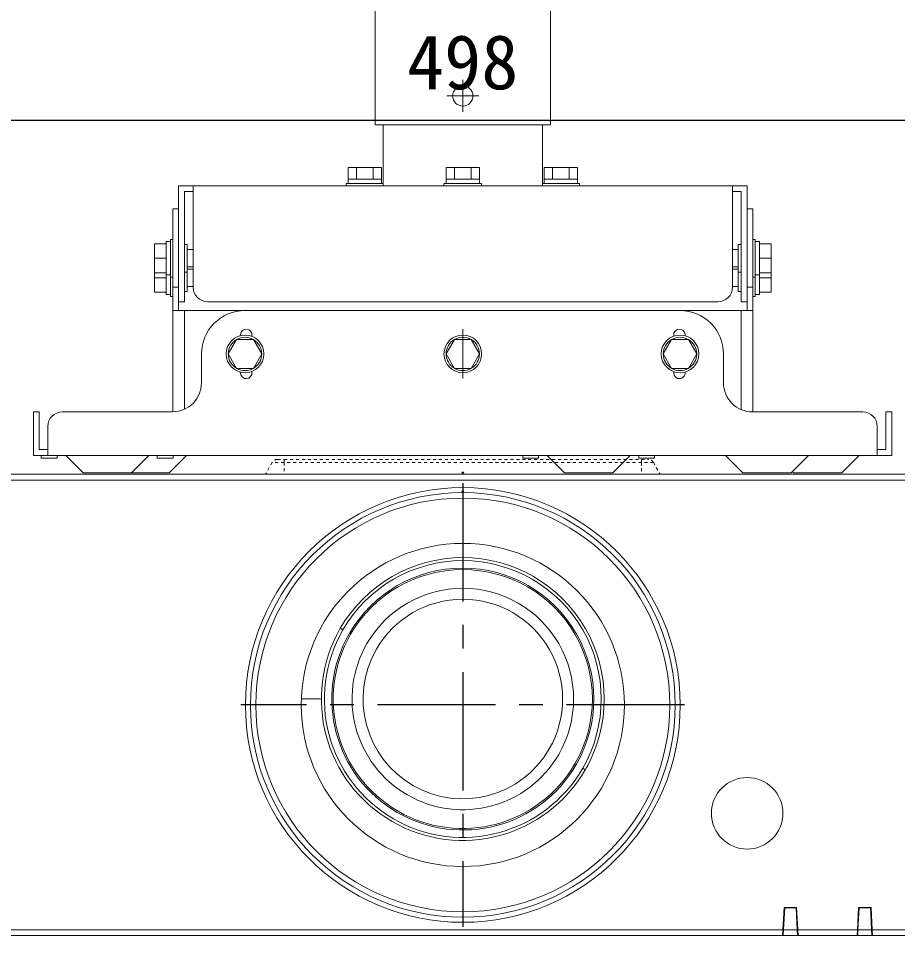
# Model space of a CAD drawing. Units: millimetres, scale not verified. Extents: x -63 to 62, y -57 to 57.
# Drawn here: x -40.56 to -11.03, y -0.45 to 30.36 of the extents above; entities that cross this region are included whole.
import ezdxf
from ezdxf.enums import TextEntityAlignment as Align

# ---------------------------------------------------------------- set-up
doc = ezdxf.new("R2010")
doc.units = ezdxf.units.MM
doc.header["$LTSCALE"] = 0.125
doc.header["$PDMODE"] = 32
doc.header["$PDSIZE"] = 0.0625
doc.linetypes.add('USER1', pattern=[50.8, 31.75, -6.35, 6.35, -6.35])
doc.linetypes.add('USER3', pattern=[1.4, 0.7, -0.7])
for name, color, linetype in [('0-0_0', 7, 'Continuous'), ('0-4_DEFPOINTS', 7, 'Continuous'), ('0-6_SUNPO', 7, 'Continuous'), ('0-8_KIJUN', 7, 'USER1')]:
    doc.layers.add(name, color=color, linetype=linetype)
doc.layers.add('0-5_GAIKEI', color=7, linetype='Continuous', lineweight=18)
doc.layers.add('0-7_S1', color=1, linetype='Continuous', lineweight=18)
doc.styles.add('ＭＳ ゴシック', font='')
doc.styles.get('ＭＳ ゴシック').set_extended_font_data('MS Gothic')

# ---------------------------------------------------------------- blocks, each defined once
blk = doc.blocks.new('_OPEN30')
at = {"layer": '0-0_0'}
blk.add_line((0, 0), (-1, 0), dxfattribs=at)
blk.add_lwpolyline([(-1, 0.26795), (0, 0), (-1, -0.26795)], dxfattribs=at)
blk = doc.blocks.new('D6')
at = {"layer": '0-4_DEFPOINTS'}
for p in [(-53.7937, 26.4472), (-53.7937, 16.4472), (-3.9937, 16.4472)]:
    blk.add_point(p, dxfattribs=at)
at = {"layer": '0-6_SUNPO'}
for p, q in [((-53.7937, 18.4472), (-53.7937, 28.4472)), ((-3.9937, 18.4472), (-3.9937, 28.4472)), ((-5.9937, 26.4472), (-51.7937, 26.4472))]:
    blk.add_line(p, q, dxfattribs=at)
at = {"layer": '0-6_SUNPO', "xscale": 2, "yscale": 2, "rotation": 180}
blk.add_blockref('_OPEN30', (-53.7937, 26.4472), dxfattribs=at)
at = {"layer": '0-6_SUNPO', "xscale": 2, "yscale": 2}
blk.add_blockref('_OPEN30', (-3.9937, 26.4472), dxfattribs=at)
at = {"layer": '0-6_SUNPO', "style": 'ＭＳ ゴシック'}
blk.add_text('498', height=1.833, dxfattribs=at).set_placement((-30.7687, 26.9472), align=Align.BOTTOM_LEFT)

msp = doc.modelspace()

# ---------------------------------------------------------------- linework, layer by layer
at = {"layer": '0-5_GAIKEI', "color": 1, "linetype": 'USER3'}
for p, q in [((-32.0271, 15.4476), (-32.258, 15.0476)), ((-31.6285, 15.4476), (-31.6285, 15.5476)), ((-31.6285, 15.4476), (-31.6285, 15.0476)), ((-19.6285, 15.4476), (-19.6285, 15.5476)), ((-19.2299, 15.4476), (-19.6285, 15.4476)), ((-19.6285, 15.4476), (-19.6285, 15.0476)), ((-19.2299, 15.4476), (-18.9989, 15.0476))]:
    msp.add_line(p, q, dxfattribs=at)
at = {"layer": '0-5_GAIKEI'}
for p, q in [((-48.2885, 15.0476), (-2.9685, 15.0476)), ((-14.3889, -0.4524), (-14.8674, -0.4524)), ((-14.388, -0.4024), (-14.3713, -0.4024)), ((-11.8889, -0.4524), (-12.3674, -0.4524))]:
    msp.add_line(p, q, dxfattribs=at)
at = {"layer": '0-5_GAIKEI', "color": 1}
for p, q in [((-2.9685, 14.8476), (-48.2885, 14.8476)), ((-29.6555, 9.8226), (-29.7421, 9.8726)), ((-21.9411, 10.0896), (-21.942, 10.0889)), ((-30.3785, 7.5009), (-31.0497, 7.5009)), ((-21.818, 5.2976), (-21.8613, 5.3226)), ((-21.5149, 5.1226), (-21.6015, 5.1726)), ((-28.9583, 4.7801), (-28.9576, 4.7806)), ((-14.8181, 0.4876), (-14.8569, -0.2524)), ((-14.8181, 0.4876), (-14.839, 0.4876)), ((-14.8385, 0.4976), (-14.4185, 0.4976)), ((-14.8178, 0.4976), (-14.8181, 0.4876)), ((-14.4381, 0.4876), (-14.8181, 0.4876)), ((-14.3993, -0.2524), (-14.4381, 0.4876)), ((-14.4381, 0.4876), (-14.418, 0.4876)), ((-12.3181, 0.4876), (-12.3569, -0.2524)), ((-12.339, 0.4876), (-12.3181, 0.4876)), ((-12.3385, 0.4976), (-11.9185, 0.4976)), ((-11.9381, 0.4876), (-12.3181, 0.4876)), ((-11.8994, -0.2524), (-11.9381, 0.4876)), ((-11.9381, 0.4876), (-11.918, 0.4876)), ((-48.2885, -0.2524), (-14.8778, -0.2524)), ((-14.87, -0.3024), (-14.8804, -0.3024)), ((-14.8674, -0.4524), (-14.8726, -0.1537)), ((-14.8674, -0.4524), (-14.8569, -0.2524)), ((-14.8569, -0.2524), (-14.3993, -0.2524)), ((-14.3993, -0.2524), (-14.3889, -0.4524)), ((-14.3838, -0.1636), (-14.3889, -0.4524)), ((-14.3792, -0.2524), (-12.3778, -0.2524)), ((-12.3595, -0.3024), (-12.3804, -0.3024)), ((-12.3674, -0.4524), (-12.3726, -0.1537)), ((-12.3674, -0.4524), (-12.3569, -0.2524)), ((-12.3569, -0.2524), (-11.8993, -0.2524)), ((-11.8994, -0.2524), (-11.8889, -0.4524)), ((-11.8838, -0.1636), (-11.8889, -0.4524)), ((-11.8792, -0.2524), (-9.8778, -0.2524))]:
    msp.add_line(p, q, dxfattribs=at)
at = {"layer": '0-5_GAIKEI', "color": 1, "linetype": 'USER3'}
for points in [[(-19.6285, 15.4476), (-31.6285, 15.4476), (-32.0271, 15.4476)], [(-31.8539, 15.5476), (-31.6285, 15.5476), (-19.6285, 15.5476), (-19.4031, 15.5476)]]:
    msp.add_lwpolyline(points, dxfattribs=at)
at = {"layer": '0-5_GAIKEI', "color": 1}
for points in [[(-14.8883, -0.4524), (-14.8778, -0.2524), (-14.8385, 0.4976)], [(-14.4185, 0.4976), (-14.3792, -0.2524), (-14.3687, -0.4524)], [(-12.3883, -0.4524), (-12.3778, -0.2524), (-12.3385, 0.4976)], [(-11.9185, 0.4976), (-11.8792, -0.2524), (-11.8687, -0.4524)]]:
    msp.add_lwpolyline(points, dxfattribs=at)
at = {"layer": '0-5_GAIKEI'}
for points in [[(-14.8674, -0.4524), (-14.8883, -0.4524), (-48.2885, -0.4524)], [(-12.3674, -0.4524), (-12.3883, -0.4524), (-14.3687, -0.4524), (-14.3889, -0.4524)], [(-9.8674, -0.4524), (-9.8883, -0.4524), (-11.8687, -0.4524), (-11.8889, -0.4524)]]:
    msp.add_lwpolyline(points, dxfattribs=at)
at = {"layer": '0-5_GAIKEI', "color": 1}
for centre, radius in [((-25.6285, 7.2976), 7.3018), ((-25.6285, 7.2976), 7.1325), ((-25.6285, 7.2976), 6.95), ((-25.6285, 7.2976), 5.4268), ((-16.0785, 3.6576), 1.2024)]:
    msp.add_circle(centre, radius, dxfattribs=at)
at = {"layer": '0-5_GAIKEI', "color": 1, "linetype": 'USER3'}
for centre, start, end in [((-31.8539, 15.3476), 90, 149.99999), ((-19.4031, 15.3476), 29.99996, 90)]:
    msp.add_arc(centre, 0.2, start, end, dxfattribs=at)
at = {"layer": '0-5_GAIKEI', "color": 1}
for centre, radius, start, end in [((-25.6285, 7.4976), 4.75, 329.99997, 149.99999), ((-25.6285, 7.4976), 4.65, 329.99997, 149.99999), ((-25.6285, 7.4976), 4.4, 329.99997, 149.99999), ((-25.6285, 7.4976), 4.35, 329.99997, 149.99999), ((-25.6285, 7.4976), 3.72, 329.99997, 149.99999), ((-25.6285, 7.4976), 3.3512, 329.99997, 149.99999), ((-25.6285, 7.4976), 4.75, 150, 329.99997), ((-25.6285, 7.4976), 4.65, 150, 329.99997), ((-25.6285, 7.4976), 4.4, 150, 329.99997), ((-25.6285, 7.4976), 4.35, 150, 329.99997), ((-25.6285, 7.4976), 3.72, 150, 329.99997), ((-25.6285, 7.4976), 3.3512, 150, 329.99997), ((-21.5064, 5.2698), 0.0712, 306.25665, 359.99996)]:
    msp.add_arc(centre, radius, start, end, dxfattribs=at)
at = {"layer": '0-7_S1'}
for p, q in [((-28.5745, 41.5877), (-28.5745, 26.7845)), ((-28.3067, 26.7845), (-28.3067, 24.7393)), ((-22.9503, 24.7393), (-22.9503, 26.7845)), ((-29.1989, 25.3529), (-29.4801, 25.3529)), ((-29.4801, 24.9633), (-29.4801, 25.3529)), ((-28.6367, 25.3529), (-29.1989, 25.3529)), ((-29.1989, 24.9633), (-29.1989, 25.3529)), ((-28.3555, 25.3529), (-28.6367, 25.3529)), ((-28.6367, 25.3529), (-28.6367, 24.9633)), ((-28.3555, 24.9633), (-28.3555, 25.3529)), ((-25.9096, 25.3529), (-26.1908, 25.3529)), ((-26.1908, 24.9633), (-26.1908, 25.3529)), ((-25.3474, 25.3529), (-25.9096, 25.3529)), ((-25.9096, 24.9633), (-25.9096, 25.3529)), ((-25.0662, 25.3529), (-25.3474, 25.3529)), ((-25.3474, 25.3529), (-25.3474, 24.9633)), ((-25.0662, 24.9633), (-25.0662, 25.3529)), ((-22.6203, 25.3529), (-22.9014, 25.3529)), ((-22.9014, 24.9633), (-22.9014, 25.3529)), ((-22.058, 25.3529), (-22.6203, 25.3529)), ((-22.6203, 24.9633), (-22.6203, 25.3529)), ((-21.7769, 25.3529), (-22.058, 25.3529)), ((-22.058, 25.3529), (-22.058, 24.9633)), ((-21.7769, 24.9633), (-21.7769, 25.3529)), ((-29.4801, 24.9633), (-29.4778, 24.9633)), ((-29.2012, 24.9633), (-29.4778, 24.9633)), ((-29.4778, 24.9633), (-29.4778, 24.8172)), ((-29.2012, 24.9633), (-29.1989, 24.9633)), ((-29.1989, 24.9633), (-29.1943, 24.9633)), ((-28.6413, 24.9633), (-29.1943, 24.9633)), ((-28.6413, 24.9633), (-28.6367, 24.9633)), ((-28.6367, 24.9633), (-28.6343, 24.9633)), ((-28.3579, 24.9633), (-28.6343, 24.9633)), ((-28.3579, 24.9633), (-28.3555, 24.9633)), ((-28.3578, 24.9633), (-28.3578, 24.8172)), ((-26.1908, 24.9633), (-26.1885, 24.9633)), ((-25.912, 24.9633), (-26.1885, 24.9633)), ((-26.1885, 24.9633), (-26.1885, 24.8172)), ((-25.912, 24.9633), (-25.9096, 24.9633)), ((-25.9096, 24.9633), (-25.905, 24.9633)), ((-25.352, 24.9633), (-25.905, 24.9633)), ((-25.352, 24.9633), (-25.3474, 24.9633)), ((-25.3474, 24.9633), (-25.3451, 24.9633)), ((-25.0685, 24.9633), (-25.3451, 24.9633)), ((-25.0685, 24.9633), (-25.0685, 24.8172)), ((-25.0685, 24.9633), (-25.0662, 24.9633)), ((-22.9014, 24.9633), (-22.8991, 24.9633)), ((-22.6226, 24.9633), (-22.8991, 24.9633)), ((-22.8991, 24.9633), (-22.8991, 24.8172)), ((-22.6226, 24.9633), (-22.6203, 24.9633)), ((-22.6203, 24.9633), (-22.6157, 24.9633)), ((-22.0627, 24.9633), (-22.6157, 24.9633)), ((-22.0627, 24.9633), (-22.058, 24.9633)), ((-22.058, 24.9633), (-22.0557, 24.9633)), ((-21.7792, 24.9633), (-22.0557, 24.9633)), ((-21.7792, 24.9633), (-21.7792, 24.8172)), ((-21.7792, 24.9633), (-21.7769, 24.9633)), ((-35.1727, 23.9602), (-35.1727, 24.7393)), ((-34.6857, 24.7393), (-34.6857, 21.3307)), ((-28.3067, 24.8172), (-29.5508, 24.8172)), ((-29.5508, 24.8172), (-29.5508, 24.7393)), ((-24.9955, 24.8172), (-26.2615, 24.8172)), ((-26.2615, 24.8172), (-26.2615, 24.7393)), ((-24.9955, 24.8172), (-24.9955, 24.7393)), ((-21.7061, 24.8172), (-22.9503, 24.8172)), ((-21.7061, 24.8172), (-21.7061, 24.7393)), ((-16.5713, 21.3307), (-16.5713, 24.7393)), ((-16.0844, 24.7393), (-16.0844, 23.9602)), ((-35.3674, 23.9602), (-35.1727, 23.9602)), ((-16.0844, 23.9602), (-15.8895, 23.9602)), ((-35.5914, 22.8646), (-35.5914, 22.7915)), ((-35.4453, 22.8646), (-35.5914, 22.8646)), ((-35.4453, 22.9376), (-35.4453, 22.3046)), ((-35.3674, 22.9376), (-35.4453, 22.9376)), ((-15.8116, 22.9376), (-15.8895, 22.9376)), ((-15.8116, 21.6715), (-15.8116, 22.9376)), ((-15.6656, 22.8646), (-15.8116, 22.8646)), ((-15.6656, 22.7915), (-15.6656, 22.8646)), ((-35.981, 22.7915), (-35.981, 22.3046)), ((-35.5914, 22.7915), (-35.981, 22.7915)), ((-35.5914, 22.7875), (-35.5914, 22.7915)), ((-35.5914, 22.7875), (-35.5914, 22.3086)), ((-34.8805, 22.7672), (-34.9779, 22.7672)), ((-34.6857, 22.5967), (-34.8805, 22.5967)), ((-16.3765, 22.5967), (-16.5713, 22.5967)), ((-16.2791, 22.7672), (-16.3765, 22.7672)), ((-15.6656, 22.7915), (-15.276, 22.7915)), ((-15.6656, 22.7915), (-15.6656, 22.7875)), ((-15.6656, 22.3085), (-15.6656, 22.7875)), ((-15.276, 22.3045), (-15.276, 22.7915)), ((-35.981, 22.3046), (-35.981, 21.8176)), ((-35.5914, 22.3046), (-35.981, 22.3046)), ((-35.5914, 22.3046), (-35.5914, 22.3086)), ((-35.5914, 22.3006), (-35.5914, 22.3046)), ((-35.5914, 22.3006), (-35.5914, 21.8216)), ((-35.4453, 22.3046), (-35.4453, 21.6715)), ((-15.6656, 22.3085), (-15.6656, 22.3045)), ((-15.6656, 22.3045), (-15.6656, 22.3006)), ((-15.6656, 22.3045), (-15.276, 22.3045)), ((-15.6656, 21.8216), (-15.6656, 22.3006)), ((-15.276, 21.8176), (-15.276, 22.3045)), ((-34.8805, 22.0124), (-34.6857, 22.0124)), ((-34.6857, 21.9432), (-34.8805, 21.9432)), ((-16.5713, 22.0124), (-16.3765, 22.0124)), ((-16.3765, 21.9432), (-16.5713, 21.9432)), ((-35.981, 21.8176), (-35.5914, 21.8176)), ((-35.981, 21.8176), (-35.981, 21.651)), ((-35.981, 21.651), (-35.981, 21.1641)), ((-35.5914, 21.651), (-35.981, 21.651)), ((-35.5914, 21.8176), (-35.5914, 21.8216)), ((-35.5914, 21.8176), (-35.5914, 21.7446)), ((-35.5914, 21.7446), (-35.4453, 21.7446)), ((-35.5914, 21.7446), (-35.5914, 21.655)), ((-35.5914, 21.651), (-35.5914, 21.655)), ((-35.5914, 21.647), (-35.5914, 21.651)), ((-35.5914, 21.647), (-35.5914, 21.1681)), ((-35.4453, 21.6715), (-35.3674, 21.6715)), ((-35.4453, 21.6715), (-35.4453, 21.651)), ((-35.4453, 21.651), (-35.4453, 21.018)), ((-34.9779, 21.842), (-34.8805, 21.842)), ((-16.3765, 21.842), (-16.2791, 21.842)), ((-15.8895, 21.6715), (-15.8116, 21.6715)), ((-15.8116, 21.7446), (-15.6656, 21.7446)), ((-15.8116, 21.018), (-15.8116, 21.6715)), ((-15.6656, 21.8216), (-15.6656, 21.8176)), ((-15.6656, 21.8176), (-15.276, 21.8176)), ((-15.6656, 21.7446), (-15.6656, 21.8176)), ((-15.6656, 21.655), (-15.6656, 21.7446)), ((-15.6656, 21.655), (-15.6656, 21.651)), ((-15.6656, 21.651), (-15.6656, 21.647)), ((-15.6656, 21.651), (-15.276, 21.651)), ((-15.6656, 21.1681), (-15.6656, 21.647)), ((-15.276, 21.651), (-15.276, 21.8176)), ((-15.276, 21.1641), (-15.276, 21.651)), ((-35.3674, 21.3307), (-35.1727, 21.3307)), ((-34.8805, 21.3589), (-34.6857, 21.3589)), ((-16.5713, 21.3589), (-16.3765, 21.3589)), ((-16.0844, 21.3307), (-15.8895, 21.3307)), ((-16.0844, 21.3307), (-16.0844, 20.8437)), ((-35.5914, 21.1641), (-35.5914, 21.091)), ((-35.5914, 21.091), (-35.4453, 21.091)), ((-35.4453, 21.018), (-35.3674, 21.018)), ((-34.9779, 21.1884), (-34.8805, 21.1884)), ((-16.3765, 21.1884), (-16.2791, 21.1884)), ((-15.8895, 21.018), (-15.8116, 21.018)), ((-15.8116, 21.091), (-15.6656, 21.091)), ((-15.6656, 21.1681), (-15.6656, 21.1641)), ((-15.6656, 21.1641), (-15.276, 21.1641)), ((-15.6656, 21.091), (-15.6656, 21.1641)), ((-35.1727, 20.5516), (-35.1727, 20.8437)), ((-17.0582, 20.8437), (-34.1988, 20.8437)), ((-16.0844, 20.8437), (-16.2791, 20.8437)), ((-16.0844, 20.8437), (-16.0844, 20.5516)), ((-34.9779, 17.2383), (-34.9779, 20.5516)), ((-18.3343, 20.5516), (-32.9427, 20.5516)), ((-16.2791, 17.2252), (-16.2791, 20.5516)), ((-15.8895, 17.1429), (-15.8895, 20.5516)), ((-33.5049, 19.0907), (-33.2238, 19.5777)), ((-33.2238, 19.5777), (-32.6615, 19.5776)), ((-32.6615, 19.5776), (-32.3804, 19.0907)), ((-26.1907, 19.0907), (-25.9096, 19.5777)), ((-25.9096, 19.5777), (-25.3474, 19.5776)), ((-25.3473, 19.5776), (-25.0662, 19.0907)), ((-18.8965, 19.0907), (-18.6154, 19.5777)), ((-18.6154, 19.5777), (-18.0531, 19.5776)), ((-18.0531, 19.5776), (-17.772, 19.0907)), ((-34.4035, 19.0907), (-34.4035, 18.1168)), ((-33.2238, 18.6038), (-33.5049, 19.0907)), ((-32.3803, 19.0907), (-32.6615, 18.6038)), ((-25.9096, 18.6038), (-26.1908, 19.0907)), ((-25.0662, 19.0907), (-25.3473, 18.6038)), ((-18.6154, 18.6038), (-18.8965, 19.0907)), ((-17.772, 19.0907), (-18.0531, 18.6038)), ((-16.8734, 18.1168), (-16.8734, 19.0907)), ((-32.6615, 18.6038), (-33.2238, 18.6038)), ((-25.3473, 18.6038), (-25.9097, 18.6038)), ((-18.0531, 18.6038), (-18.6154, 18.6038)), ((-40.052, 16.656), (-40.052, 17.1429)), ((-40.052, 17.1429), (-39.8573, 17.1429)), ((-39.8573, 16.656), (-39.8573, 17.1429)), ((-35.3774, 17.1429), (-39.0782, 17.1429)), ((-12.1988, 17.1429), (-15.8995, 17.1429)), ((-11.4196, 17.1429), (-11.2249, 17.1429)), ((-40.052, 15.6821), (-40.052, 16.656)), ((-39.8573, 15.8769), (-39.8573, 16.656)), ((-39.5651, 16.656), (-39.5651, 15.6821)), ((-11.7118, 15.6821), (-11.7118, 16.656)), ((-39.5651, 15.8769), (-39.8573, 15.8769)), ((-11.4196, 15.8769), (-11.7118, 15.8769)), ((-39.5651, 15.6821), (-40.052, 15.6821)), ((-39.7842, 15.6821), (-39.7842, 15.5847)), ((-39.7842, 15.5847), (-39.2486, 15.5847)), ((-39.5651, 15.6821), (-11.7118, 15.6821)), ((-39.2486, 15.5847), (-39.2486, 15.6821)), ((-38.964, 15.6821), (-38.3797, 15.0978)), ((-36.7575, 15.0978), (-36.1732, 15.6821)), ((-35.8887, 15.6821), (-35.8887, 15.5847)), ((-35.8887, 15.5847), (-35.3531, 15.5847)), ((-35.4915, 15.0978), (-34.9071, 15.6821)), ((-35.3531, 15.5847), (-35.3531, 15.6821)), ((-23.6176, 15.6821), (-23.6176, 15.5847)), ((-23.6176, 15.5847), (-23.082, 15.5847)), ((-23.082, 15.5847), (-23.082, 15.6821)), ((-22.7975, 15.682), (-22.2131, 15.0977)), ((-20.5909, 15.0978), (-20.0066, 15.6821)), ((-19.722, 15.6821), (-19.722, 15.5847)), ((-19.722, 15.5847), (-19.1864, 15.5847)), ((-19.1864, 15.5847), (-19.1864, 15.6821)), ((-16.808, 15.6821), (-16.2237, 15.0977)), ((-14.6015, 15.0977), (-14.0171, 15.6821)), ((-12.8972, 15.0977), (-12.3128, 15.6821)), ((-11.2249, 15.6821), (-11.7118, 15.6821)), ((-14.5604, 15.1388), (-14.5194, 15.0977)), ((-37.5687, 15.0978), (-38.3798, 15.0978)), ((-36.7575, 15.0978), (-37.5687, 15.0978)), ((-36.3026, 15.0978), (-36.7575, 15.0978)), ((-35.4915, 15.0978), (-36.3026, 15.0978)), ((-21.402, 15.0978), (-22.2131, 15.0978)), ((-20.5909, 15.0978), (-21.402, 15.0978)), ((-15.4126, 15.0978), (-16.2237, 15.0978)), ((-14.6015, 15.0978), (-15.4126, 15.0978)), ((-13.7083, 15.0978), (-14.5194, 15.0978)), ((-12.8972, 15.0978), (-13.7083, 15.0978))]:
    msp.add_line(p, q, dxfattribs=at)
at = {"layer": '0-7_S1', "linetype": 'USER1'}
for p, q in [((-25.6285, 28.294), (-25.6285, 27.2227)), ((-25.0928, 27.7584), (-26.1641, 27.7584)), ((-25.6285, 19.9185), (-25.6285, 18.2629))]:
    msp.add_line(p, q, dxfattribs=at)
at = {"layer": '0-7_S1'}
for points in [[(-28.5745, 26.7845), (-22.6825, 26.7845), (-22.6825, 41.5877)], [(-35.1727, 24.7393), (-34.8805, 24.7393), (-34.6857, 24.7393), (-16.5713, 24.7393), (-16.3765, 24.7393), (-16.0844, 24.7393)], [(-34.9779, 20.8437), (-34.9779, 21.3307), (-34.9779, 24.5445)], [(-34.9779, 24.5445), (-34.8805, 24.5445), (-34.6857, 24.5445)], [(-16.5713, 24.5445), (-16.3765, 24.5445), (-16.2791, 24.5445)], [(-16.2791, 24.5445), (-16.2791, 21.3307), (-16.2791, 20.8437)], [(-35.3674, 20.5516), (-35.3674, 21.3307), (-35.3674, 22.3046), (-35.3674, 22.9863), (-35.3674, 23.9602)], [(-35.1727, 21.3307), (-35.1727, 22.3046), (-35.1727, 22.9863), (-35.1727, 23.9602)], [(-16.0844, 23.9602), (-16.0844, 22.9863), (-16.0844, 22.3046), (-16.0844, 21.3307)], [(-15.8895, 23.9602), (-15.8895, 22.9863), (-15.8895, 22.3046), (-15.8895, 21.3307), (-15.8895, 20.5516)], [(-34.8805, 21.1884), (-34.8805, 21.842), (-34.8805, 22.7672)], [(-16.3765, 22.7672), (-16.3765, 21.842), (-16.3765, 21.1884)], [(-34.9779, 20.8437), (-35.1727, 20.8437), (-35.1727, 21.3307)], [(-35.981, 21.1641), (-35.5914, 21.1641), (-35.5914, 21.1681)], [(-32.9427, 20.5516), (-34.9779, 20.5516), (-35.3674, 20.5516), (-35.3674, 17.1429)], [(-15.8895, 20.5516), (-16.2791, 20.5516), (-18.3343, 20.5516)], [(-11.4196, 17.1429), (-11.4196, 16.656), (-11.4196, 15.8769)], [(-11.2249, 17.1429), (-11.2249, 16.656), (-11.2249, 15.6821)]]:
    msp.add_lwpolyline(points, dxfattribs=at)
for centre, radius in [((-25.6285, 27.7584), 0.3409), ((-32.9427, 19.0907), 0.633), ((-25.6285, 19.0907), 0.633), ((-18.3343, 19.0907), 0.633)]:
    msp.add_circle(centre, radius, dxfattribs=at)
for centre, radius, start, end in [((-34.1988, 21.3307), 0.4869, 179.99996, 270), ((-17.0582, 21.3307), 0.4869, 270, 359.99998), ((-32.9427, 19.0907), 1.4608, 89.99998, 179.99996), ((-18.3343, 19.0907), 1.4608, 0, 89.99998), ((-25.6285, 19.0907), 7.499, 174.99999, 175.31467), ((-32.9049, 19.7273), 0.1948, 355, 174.99999), ((-18.3521, 19.7273), 0.1948, 4.99999, 184.99999), ((-25.6285, 19.0907), 7.499, 4.64175, 5), ((-32.9427, 19.0907), 0.56, 120.40809, 179.59403), ((-32.9427, 19.0907), 0.56, 60.40373, 119.59186), ((-25.6285, 19.0907), 7.1094, 174.99999, 175.23921), ((-32.9427, 19.0907), 0.56, 0.40814, 59.594), ((-25.6285, 19.0907), 0.56, 120.40809, 179.59403), ((-25.6285, 19.0907), 0.56, 60.40373, 119.59186), ((-25.6285, 19.0907), 0.56, 0.40814, 59.594), ((-18.3343, 19.0907), 0.56, 120.40809, 179.59403), ((-18.3343, 19.0907), 0.56, 60.40373, 119.59186), ((-25.6285, 19.0907), 7.1094, 4.81862, 5), ((-18.3343, 19.0907), 0.56, 0.40814, 59.594), ((-32.9427, 19.0907), 0.56, 180.41032, 239.59183), ((-32.9427, 19.0907), 0.56, 300.41035, 359.59181), ((-25.6285, 19.0907), 0.56, 180.41032, 239.59183), ((-25.6285, 19.0907), 0.56, 300.41035, 359.59181), ((-18.3343, 19.0907), 0.56, 180.41032, 239.59183), ((-18.3343, 19.0907), 0.56, 300.41035, 359.59181), ((-32.9427, 19.0907), 0.56, 240.40818, 299.58745), ((-25.6285, 19.0907), 7.1094, 184.72148, 184.99999), ((-25.6285, 19.0907), 0.56, 240.40818, 299.58745), ((-18.3343, 19.0907), 0.56, 240.40818, 299.58745), ((-25.6285, 19.0907), 7.1094, 355.00001, 355.18137), ((-25.6285, 19.0907), 7.499, 355.00001, 355.44141), ((-25.6285, 19.0907), 7.499, 184.60717, 184.99999), ((-32.9049, 18.4541), 0.1948, 185.00001, 5), ((-18.3521, 18.4541), 0.1948, 174.99999, 355.00001), ((-35.3774, 18.1168), 0.9739, 270, 359.99998), ((-15.8995, 18.1168), 0.9739, 179.99996, 270), ((-39.0782, 16.656), 0.4869, 89.99998, 179.99996), ((-12.1988, 16.656), 0.4869, 0, 89.99998)]:
    msp.add_arc(centre, radius, start, end, dxfattribs=at)
for p in [(-25.6285, 15.0978), (-25.6285, 14.4647)]:
    msp.add_point(p, dxfattribs=at)
at = {"layer": '0-8_KIJUN'}
for p, q in [((-25.6285, 14.7476), (-25.6285, -0.1524)), ((-18.1785, 7.2976), (-33.0785, 7.2976))]:
    msp.add_line(p, q, dxfattribs=at)

# ---------------------------------------------------------------- block references
at = {"layer": '0-6_SUNPO'}
msp.add_blockref('D6', (3.2652, 0.4849), dxfattribs=at)

doc.saveas('drawing.dxf')
